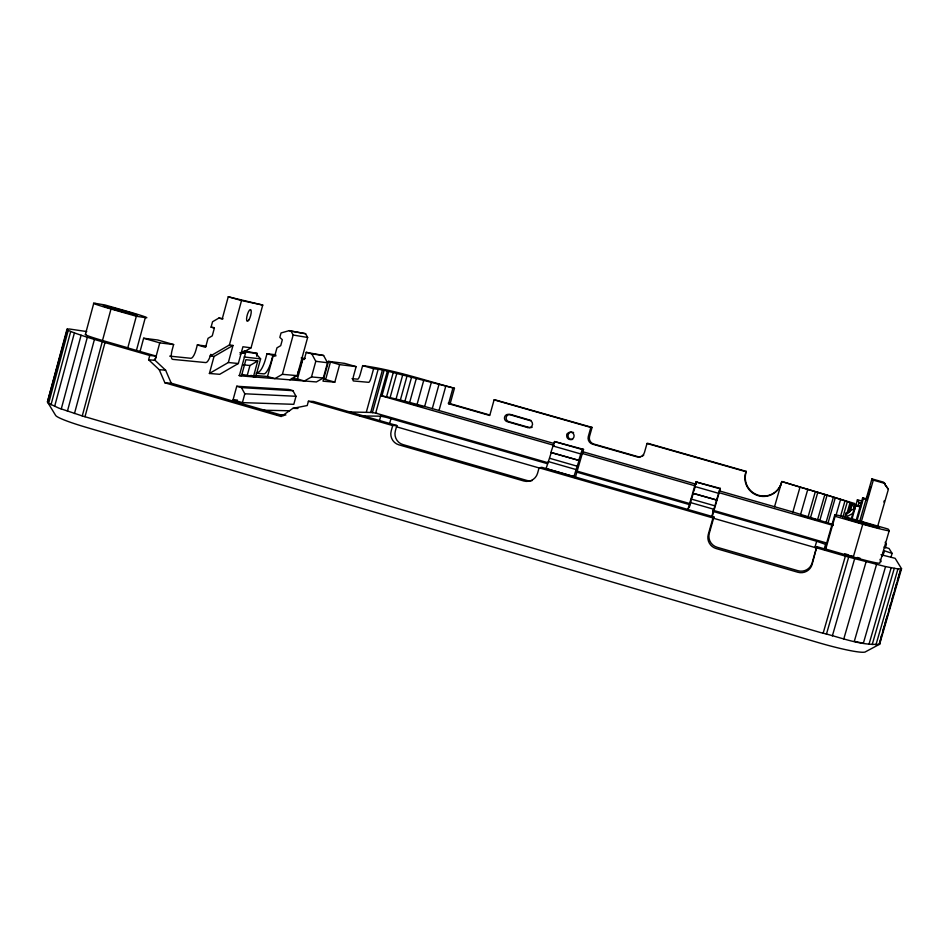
<?xml version="1.0" encoding="UTF-8"?>
<svg xmlns="http://www.w3.org/2000/svg" width="949" height="949" viewBox="0 0 949 949"><rect width="100%" height="100%" fill="white"/><g stroke="black" fill="none" stroke-linecap="round" stroke-linejoin="round"><path stroke-width="1.42" d="M86.762 331.569L69.253 328.983L66.952 329.327L47.45 401.949L55.588 415.342A49.229 4.615 14.5 0 0 86.157 427.311L817.291 642.307A50.7 5.101 16.6 0 0 865.713 651.678L879.604 644.252L901.55 568.724L895.144 558.32L880.992 554.714M67.486 328.983L47.45 401.949M879.604 644.252C859.77 645.688 840.055 637.052 820.814 632.651L82.255 415.935L58.802 408.106L48.636 403.337L68.257 330.335L66.952 329.327M51.021 404.748L70.712 331.462L68.257 330.335M54.627 406.421L74.402 332.897L70.712 331.462M61.246 409.043L81.092 335.234L74.402 332.897M85.386 334.428L93.773 303.253M67.415 411.214L87.32 337.251L81.092 335.234M74.473 413.539L94.425 339.445L87.32 337.251M82.255 415.935L102.243 341.77L94.425 339.445M136.336 316.242L127.807 347.797L102.504 340.489L110.997 308.994L136.336 316.242L145.292 317.642L136.193 351.32M84.995 416.741L104.995 342.565M140.001 351.711L143.643 338.235L157.842 340.015L173.631 344.558L172.149 349.991A9.36 2.942 -73.9 0 0 172.671 359.363L205.826 362.589A8.885 2.645 -73.9 0 0 210.797 354.333L210.334 356.041L214.035 356.444L232.991 345.46L228.341 362.506L209.397 373.479L214.035 356.444M532.353 480.491A11.186 11.08 80.7 0 1 526.624 480.384L402.898 444.571A11.103 10.913 87.1 0 1 395.365 430.87L396.848 425.52L313.372 401.451L308.401 401.249L307.227 405.543L292.885 408.343L281.236 416.54L164.912 382.815L159.218 369.683L148.602 359.742L149.764 355.484L156.229 356.124L155.09 360.347L165.601 370.193L171.247 383.194L283.621 415.757M173.631 344.558L159.764 342.874L155.743 357.702L154.331 359.944M242.873 352.518L245.483 353.242L239.338 375.768L316.373 381.949L323.312 377.999L327.512 362.732L323.609 355.495L306.23 352.328L304.297 359.469L302.517 359.042L301.165 363.989A13.405 3.393 -74 0 1 297.678 372.969M206.087 346.053L197.333 344.95L195.945 350.062A8.873 2.705 -73.9 0 1 190.915 358.295L169.693 356.124M197.333 344.95L205.589 347.322L208.033 338.33L212.256 335.863L214.367 328.093L211.081 327.156L212.552 321.747L218.911 318.045L223.039 318.769M240.026 354.226L251.058 347.832L262.754 305.068L228.258 296.776L222.208 318.994L218.911 318.045M210.334 356.041L229.409 344.985L241.532 300.548L262.754 305.068M233.039 399.909L236.752 386.255L288.65 389.446L292.921 390.68L296.005 396.291L293.799 404.321L242.41 402.613L233.039 399.909L237.392 400.075M242.41 402.613L244.818 393.776L241.437 387.607L236.752 386.255M209.397 373.479L219.705 374.309L238.341 363.514L242.92 346.753L251.058 347.832M247.392 374.831L249.943 365.507L257.737 360.988L253.478 376.587L242.031 374.392M256.633 356.172L257.369 353.479L244.035 350.833M241.793 351.569L255.589 353.265L260.607 358.864L255.708 376.765L253.478 376.587M275.72 354.796L267.001 353.716L265.566 358.947A14.188 3.843 -74 0 1 257.986 372.174M267.001 353.716L272.873 355.389L271.438 360.632A14.199 3.808 -74 0 1 263.893 373.87L256.076 373.194M255.151 375.484L267.523 376.504L273.276 355.507L276.017 355.828M267.523 376.504L274.866 378.615L282.387 374.321L293.158 335.033L291.046 331.177L289.196 330.643L281.034 332.957L279.825 337.393L282.339 339.73L280.726 345.65L276.966 347.832L274.759 355.863L272.873 355.389M289.848 379.814L297.167 375.638L307.642 337.453L305.59 333.704L289.196 330.643M291.545 378.497L297.44 378.995L302.897 359.09M297.44 378.995L304.392 380.988L311.497 376.943L315.792 361.308L311.794 353.894L306.23 352.328M356.124 366.634L344.736 363.384L328.508 361.355L323.016 381.178L334.807 382.15L339.623 364.63L356.124 366.634L353.621 375.685A5.35 1.198 -74.1 0 0 353.419 380.964L368.698 382.328A5.172 1.127 -74.1 0 0 371.201 377.453L373.609 368.746L382.494 369.825L454.452 388.271L450.134 403.776L448.58 403.705L452.91 388.129M334.807 382.15L325.637 379.517L330.454 362.02L328.508 361.355M454.452 388.271C424.049 380.086 393.93 369.825 362.648 365.614L360.24 374.321A5.172 1.151 -74.1 0 1 357.714 379.173L352.02 378.651M347.073 411.949L366.267 412.341L378.153 369.303M366.267 412.341L370.715 412.447L382.494 369.825M370.715 412.447L372.388 412.613L384.131 370.11M387.453 370.786L375.674 413.112L372.388 412.613M554.228 445.413L380.513 395.579L381.937 395.852L388.782 371.083M379.339 421.083L380.691 416.184L386.006 417.275L547.585 463.741M381.937 395.852L386.551 396.824L393.384 372.138M386.551 396.824L390.098 397.619L396.919 372.981M390.098 397.619L396.041 399.031L402.839 374.464M389.624 423.503L390.976 418.628M396.848 425.52L392.696 425.567L391.202 430.953A11.21 11.02 87.1 0 0 398.817 444.808L523.753 480.977A11.293 11.186 80.8 0 0 537.573 473.231L539.103 467.798L541.808 467.335L713.956 516.98L709.318 533.255A11.364 11.281 33 0 0 717.112 547.265L797.943 570.717A11.459 11.341 21.1 0 0 812.095 563.006L816.804 546.636L825.701 549.198L835.108 516.292L834.764 514.987A28.434 1.163 16.1 0 1 861.324 521.392L888.145 529.067L889.237 530.574L879.865 562.971A28.256 1.613 16.2 0 1 853.305 557.016L825.677 549.044M396.041 399.031L400.359 400.087L407.157 375.555M400.359 400.087L404.915 401.225L411.7 376.741M404.915 401.225L409.66 402.459L416.445 377.999M409.66 402.459L417.062 404.404L423.835 379.98M417.062 404.404L424.654 406.469L431.427 382.056M554.18 443.539L432.293 408.592L439.067 384.191M439.019 410.514L445.805 386.113M640.931 456.659A6.216 6.204 77.4 0 1 637.716 456.611L593.801 444.049A6.204 6.169 85.8 0 1 589.543 436.386L592.081 427.406L495.461 399.968L494.097 399.873L489.743 415.484L448.58 403.705M546.043 468.711L551.31 452.483L579.056 460.455L573.86 476.742M579.056 460.455L550.871 452.531L554.513 441.558L583.528 449.363L575.224 477.738M578.676 460.526L582.271 449.518L583.528 449.363M592.081 427.406L590.859 427.441L588.309 436.469A6.24 6.204 85.8 0 0 592.591 444.179L636.755 456.801A6.252 6.24 77.4 0 0 644.454 452.507L647.016 443.48L647.918 443.361L746.305 471.404L745.961 472.614A18.47 18.363 11.9 0 0 758.666 495.331A18.47 18.363 11.9 0 0 781.478 482.744L781.312 483.088A18.565 18.47 12 0 1 758.381 495.746A18.565 18.47 12 0 1 745.606 472.899L746.305 471.404M711.774 516.363L716.625 500.016L692.746 493.16L687.835 509.483M716.625 500.016L692.545 493.278L695.961 481.95L720.35 488.403L712.058 517.229M716.459 500.147L720.35 488.403M689.223 507.608L691.169 500.764M691.94 498.023L693.102 493.931M693.885 491.191L695.048 487.086M695.819 484.358L696.602 481.618M713.956 516.98L712.972 517.964L708.286 534.406A11.471 11.4 33.4 0 0 716.163 548.558L797.824 572.247A11.578 11.459 21.2 0 0 812.119 564.453L816.804 546.636M774.538 506.719L781.822 481.534L854.764 503.539M833.329 524.643L792.878 511.974L800.019 487.11L781.822 481.534M800.648 514.251L807.789 489.364L800.019 487.11M808.192 516.517L815.357 491.594L807.789 489.364M810.636 517.264L817.813 492.317L815.357 491.594M817.67 519.459L824.859 494.465L817.813 492.317M819.9 520.159L827.101 495.141L824.859 494.465M816.603 548.012L814.883 547.502L816.674 541.262L712.746 511.321M826.152 522.199L833.376 497.11L827.101 495.141M828.086 522.84L835.31 497.727L833.376 497.11M824.135 549.388L825.583 544.358L816.674 541.262M824.586 550.349L834.764 514.987M835.749 516.244L840.589 499.447L835.31 497.727M840.517 516.386L844.966 500.93L840.589 499.447M842.866 517.276L847.338 501.784L844.966 500.93M844.729 517.347L845.939 513.172L854.978 508.225M846.769 514.026L850.007 502.816L847.338 501.784M848.323 513.172L851.158 503.326L850.007 502.816M849.485 512.306L851.929 503.836L851.158 503.326M850.114 511.404L851.929 503.836M850.945 519.993L855.334 504.773L860.031 506.125M851.811 519.696L857.41 499.791L861.633 500.989M858.026 506.339L859.094 502.59L857.41 499.791M823.115 633.303L845.381 556.138M856.247 519.993L862.665 497.774L867.398 499.115M857.244 519.874L863.329 498.771L862.665 497.774M826.401 634.264L848.679 557.087L885.547 566.6L897.944 568.937L901.55 568.724M859.64 521.511L871.941 478.877L883.495 482.151L888.383 489.281L877.291 527.656M861.407 521.404L873.317 480.147L871.941 478.877M853.305 557.016L862.771 524.216A28.268 1.151 16.1 0 0 889.237 530.574M832.356 635.913L854.634 558.747M843.803 638.902L866.081 561.82M882.368 556.185L883.97 550.634L892.096 553.397L890.933 557.407M854.29 641.382L876.532 564.477M883.104 555.165L884.266 551.155M885.31 547.941L886.39 544.216L885.168 542.247M885.547 566.6L863.365 643.232L854.812 641.488M869.023 644.181L891.158 567.787M872.19 644.596L894.266 568.368M875.939 644.857L897.944 568.937M881.443 635.676L879.759 643.896M883.08 630.029L884.302 625.794M885.12 622.971L887.173 615.925M888.81 610.278L890.85 603.22M891.669 600.397L893.709 593.35M894.527 590.527L896.58 583.469M897.398 580.646L900.66 569.364M879.059 644.513L900.874 569.068M883.839 502.045L884.243 500.787M853.068 513.255L847.22 516.458L845.939 513.172M277.001 414.879L285.886 414.998M359.956 415.923L380.691 416.184M261.473 410.182L289.516 410.763M292.885 408.343L297.998 408.473M244.818 393.776L296.005 396.291M164.912 382.815L171.247 383.194M241.437 387.607L292.921 390.68M159.218 369.683L165.601 370.193M239.029 375.413L241.544 375.626L245.898 359.695L257.737 360.988M282.387 374.321L297.167 375.638M311.497 376.943L323.312 377.999M148.602 359.742L155.09 360.347M243.276 364.831L249.943 365.507M228.341 362.506L238.341 363.514M127.807 347.797L127.024 347.702L156.229 356.124M244.178 356.99L260.607 358.864M255.589 353.265L257.369 353.479M239.967 352.589L245.483 353.242M301.165 357.963L305.364 358.485M315.792 361.308L327.512 362.732M229.409 344.985L232.991 345.46M311.794 353.894L323.609 355.495M211.081 327.156L213.869 327.595M95.493 303.395L104.793 304.926L129.372 311.948A27.58 1.044 15.2 0 1 145.292 317.642M293.158 335.033L307.642 337.453M291.046 331.177L305.59 333.704M377.097 413.361L375.674 413.112L547.834 462.697M424.654 406.469L432.293 408.592M228.258 296.776L241.532 300.548M873.317 480.147L885.132 483.504M863.329 498.771L866.935 499.791M859.094 502.59L861.538 503.29M494.097 399.873L590.859 427.441M647.016 443.48L745.95 471.689M856.437 505.532L852.166 504.31L854.717 509.352M860.601 507.074L855.844 505.71L855.334 504.773M362.648 365.614L373.609 368.746M330.454 362.02L339.623 364.63M489.577 414.962L448.248 403.135L450.134 403.776M835.108 516.292L862.771 524.216M695.961 481.95L719.852 488.771M694.478 486.422L718.405 493.266M554.513 441.558L582.271 449.518M582.615 451.688L696.352 484.298M719.093 490.823L792.878 511.974M581.274 453.171L695.178 485.841M719.389 492.792L833.293 525.461M552.733 445.9L580.539 453.883M884.005 547.015L889.023 548.463L892.096 553.397M143.643 338.235L159.764 342.874M549.673 458.296L577.419 466.279M691.074 499.008L714.953 505.864M250.868 375.365L253.288 376.065M548.332 461.582L576.126 469.589M689.947 502.412L713.862 509.281M576.28 470.894L690.113 503.67M712.877 510.23L826.698 543.018M576.067 471.938L689.959 504.749M816.875 547.929L848.679 557.087M546.339 468.664L574.121 476.683M102.243 341.77L149.764 355.484M308.401 401.249L392.696 425.567M539.103 467.798L712.972 517.964M396.409 426.777L540.171 468.26M713.814 518.356L814.883 547.502M530.93 420.407L510.799 414.523A3.701 3.666 89.7 0 0 506.28 417.086A3.701 3.666 89.7 0 0 508.806 421.653L529.388 427.548A3.713 3.677 89 0 0 530.337 427.691M323.692 378.829L325.637 379.517M888.383 489.281L884.765 484.417M47.723 402.34L48.636 403.337M879.984 559.352L881.099 561.654M825.583 544.358L826.14 548.759M532.187 427.216A3.713 3.677 89 0 1 531.298 427.572M572.627 439.399A3.713 3.689 86.7 0 1 568.06 436.232A3.713 3.689 86.7 0 1 571.773 432.08M572.733 432.222A3.713 3.689 86.7 0 1 573.611 432.602M294.973 376.338A13.405 3.393 -74 0 1 294.226 376.528M643.73 455.093A6.216 6.204 77.4 0 1 642.437 456.066M110.938 308.983A27.58 1.044 15.2 0 1 95.351 303.348M102.504 340.489A27.402 1.459 15 0 1 85.944 334.345M860.008 558.166A17.046 0.973 16.2 0 1 857.315 557.454M853.056 556.268A17.046 0.973 16.2 0 1 850.897 555.628M848.774 554.987A17.046 0.973 16.2 0 1 844.776 553.73M870.553 486.659L866.971 499.079L870.553 486.659M422.578 406.801L408.117 402.839L422.578 406.801M816.104 519.755L801.229 515.497L816.104 519.755M527.834 427.584L507.134 421.653A3.725 3.689 89.7 0 1 504.595 417.062A3.725 3.689 89.7 0 1 509.139 414.488L530.728 420.787A3.725 3.689 88.9 0 1 527.834 427.584M567.205 433.954A3.737 3.713 86.7 0 0 570.337 439.612A3.737 3.713 86.7 0 0 573.635 434.061A3.737 3.713 86.7 0 0 567.205 433.954M248.97 319.813A6.085 1.72 -74.3 0 0 250.904 309.849A6.085 1.72 -74.3 0 0 246.859 316.61A6.085 1.72 -74.3 0 0 248.97 319.813M852.404 520.669A18.197 0.747 16.1 0 0 879.521 527.869A18.197 0.747 16.1 0 0 854.254 519.862A18.197 0.747 16.1 0 0 852.404 520.669M110.535 308.413A17.651 0.664 15.2 0 0 137.225 315.151A17.651 0.664 15.2 0 0 112.99 307.891A17.651 0.664 15.2 0 0 110.535 308.413"/></g></svg>
